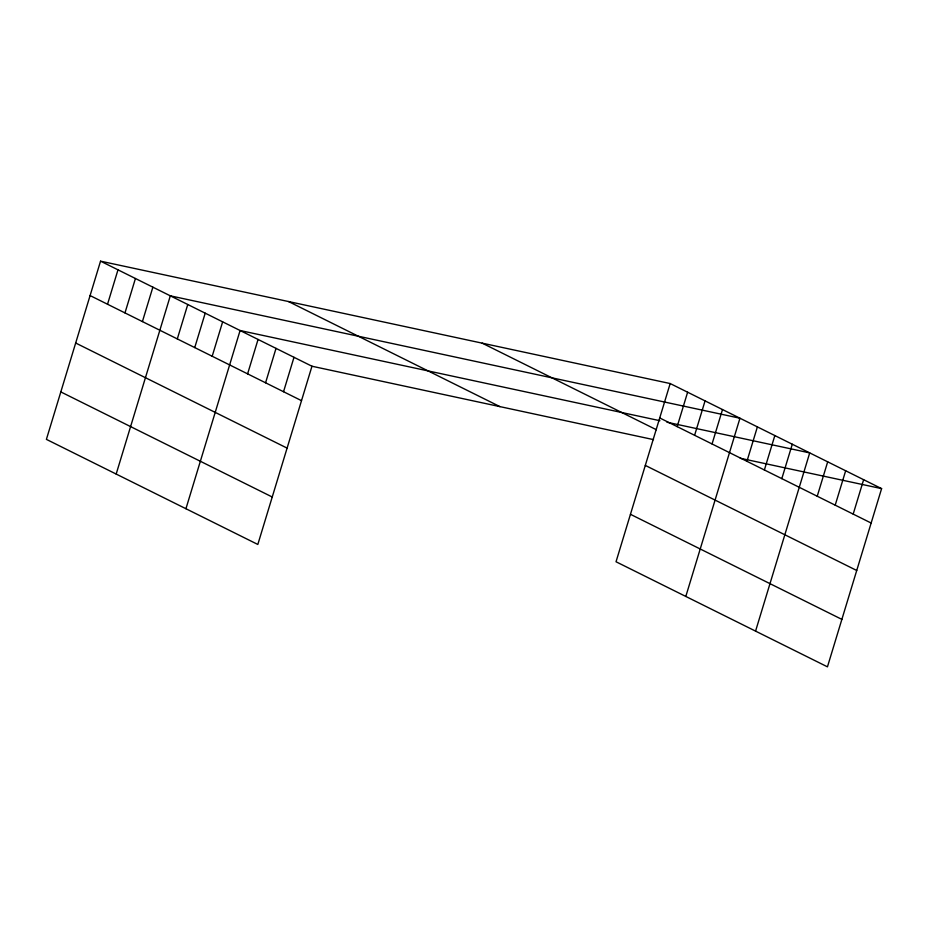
<?xml version="1.0" encoding="UTF-8"?>
<svg xmlns="http://www.w3.org/2000/svg" width="928" height="928" viewBox="0 0 928 928"><rect width="100%" height="100%" fill="white"/><g stroke="black" fill="none" stroke-linecap="round" stroke-linejoin="round"><path stroke-width="1.39" d="M100.549 261.162L46.4 439.373L257.822 544.458L311.97 366.235L100.549 261.162L670.178 383.542L881.6 488.627L827.451 666.838L616.03 561.765L670.178 383.542M107.532 304.245L117.984 269.828M124.978 312.91L135.43 278.504M142.413 321.575L152.876 287.17M116.174 474.057L170.311 295.835L739.952 418.226L685.804 596.437M177.306 338.917L187.758 304.512M194.741 347.582L205.204 313.177M212.187 356.259L222.639 321.842M185.936 508.73L240.085 330.519L659.901 420.709M247.602 373.856L258.054 339.451M265.57 382.788L276.022 348.383M283.539 391.72L293.99 357.315M677.162 426.625L687.625 392.219M694.608 435.29L705.06 400.884M712.054 443.967L722.506 409.55M746.936 461.297L757.387 426.892M764.382 469.974L774.834 435.557M781.817 478.639L792.28 444.234M755.566 631.11L809.715 452.899L666.965 422.228M817.232 496.236L827.683 461.831M835.2 505.168L845.663 470.763M853.18 514.1L863.632 479.695M311.97 366.235L653.498 439.617M740.266 458.258L881.6 488.627M659.727 417.96L871.148 523.032M482.2 343.163L656.398 429.734M645.308 465.415L856.73 570.488M288.527 301.542L499.948 406.626M630.448 514.309L841.87 619.382M90.086 295.568L301.507 400.652M75.678 343.024L287.088 448.108M60.819 391.918L272.24 497.002"/></g></svg>
